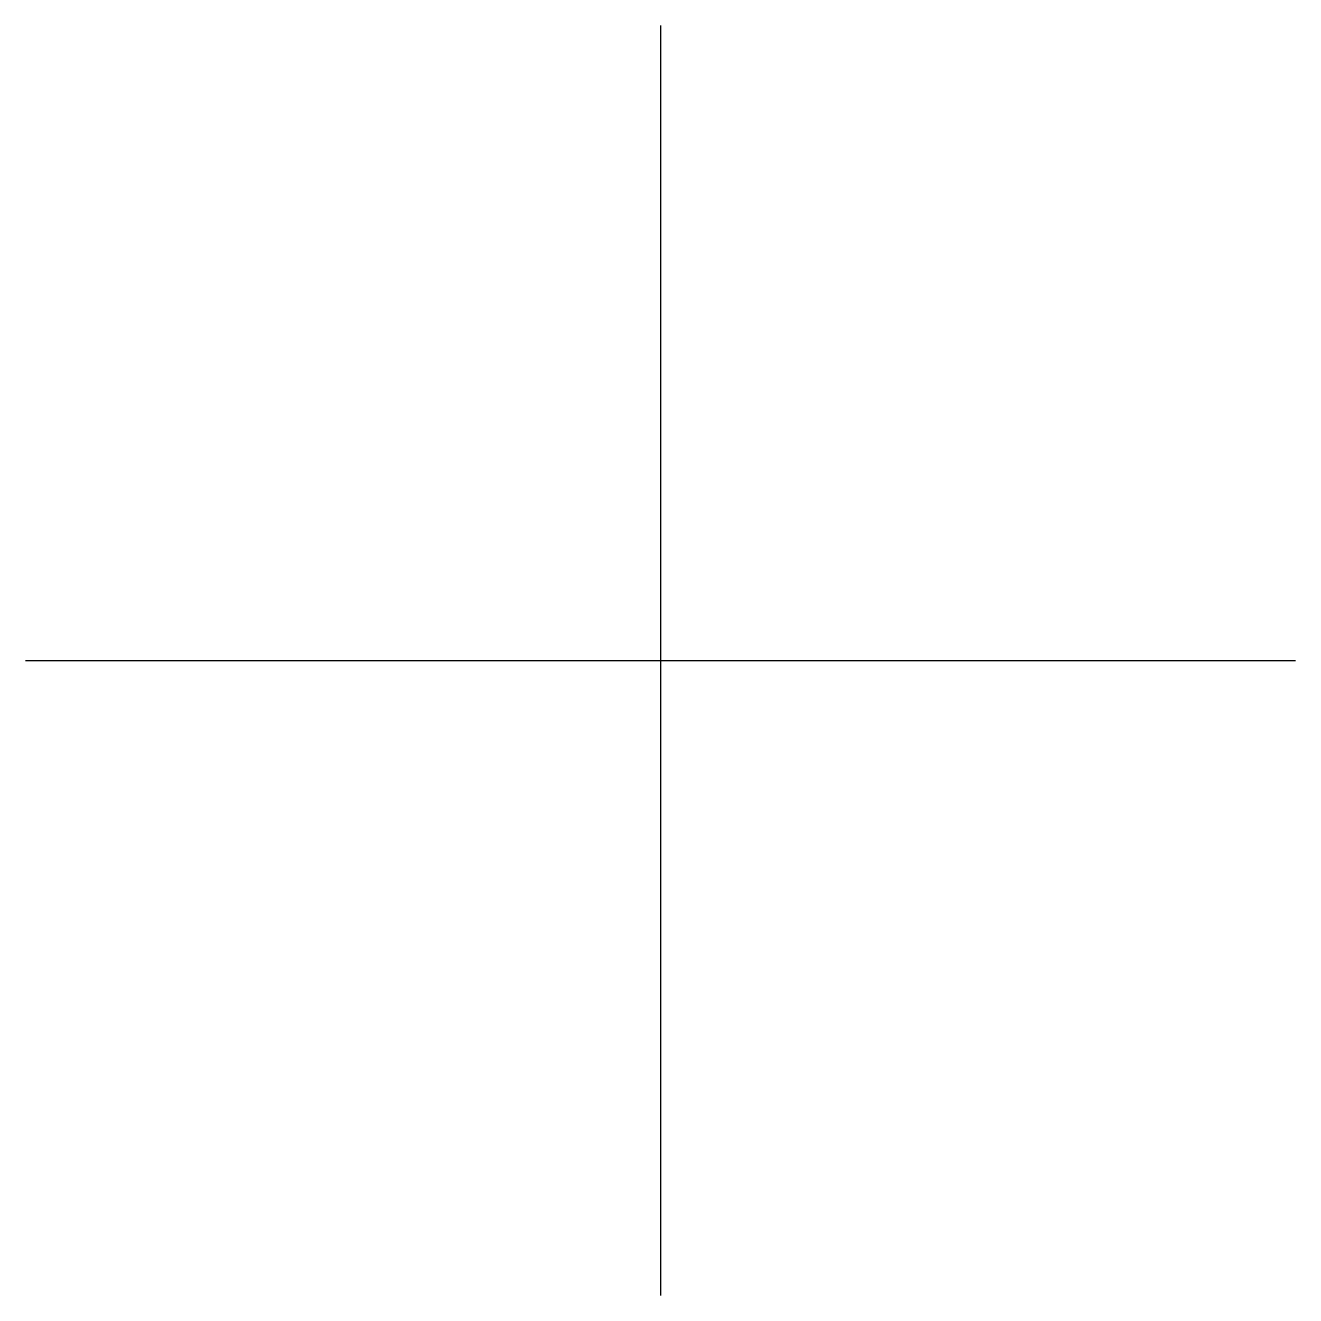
# Model space of a CAD drawing. Extents: x 0 to 50, y -23.5 to 26.5.
import ezdxf

# ---------------------------------------------------------------- set-up
doc = ezdxf.new("R2010")
doc.units = 0
doc.layers.get('0').update_dxf_attribs({"linetype": 'CONTINUOUS'})

msp = doc.modelspace()

# ---------------------------------------------------------------- linework, layer by layer
at = {"color": 1}
for points in [[(25.000035, 26.458404), (25.000035, -23.541859)], [(-0.000071, 1.458383), (50.000192, 1.458383)]]:
    msp.add_lwpolyline(points, dxfattribs=at)

doc.saveas('drawing.dxf')
